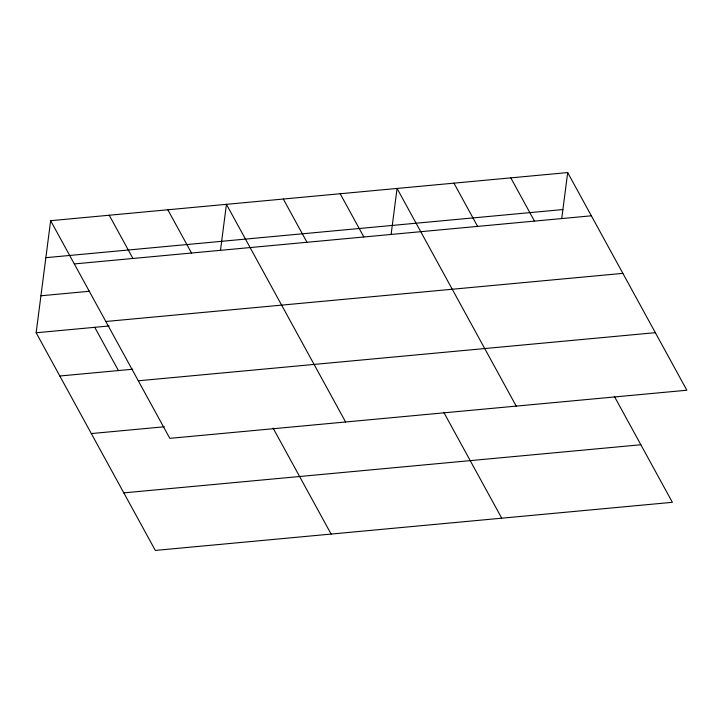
<?xml version="1.0" encoding="UTF-8"?>
<svg xmlns="http://www.w3.org/2000/svg" width="723" height="723" viewBox="0 0 723 723"><rect width="100%" height="100%" fill="white"/><g stroke="black" fill="none" stroke-linecap="round" stroke-linejoin="round"><path stroke-width="1.08" d="M614.333 396.321L672.363 502.313L155.318 550.429L36.15 332.77L50.637 220.687L567.682 172.571L686.85 390.23L169.806 438.346L50.637 220.687M220.524 250.022L226.435 204.329L345.603 421.988M391.152 234.144L397.063 188.45L516.222 406.109M561.78 218.265L567.682 172.571M45.856 257.677L562.901 209.553M74.315 263.931L591.36 215.806M40.931 295.779L89.58 291.252M105.829 321.491L622.874 273.366M36.15 332.77L109.119 325.974M59.819 376.005L132.797 369.218M138.292 380.786L655.336 332.67M91.333 433.565L164.311 426.778M123.805 492.869L640.849 444.753M510.809 177.867L534.478 221.102M453.936 183.154L477.605 226.398M340.181 193.746L363.859 236.981M443.705 412.2L501.735 518.192M283.308 199.033L306.986 242.277M167.835 209.778L191.514 253.023M273.086 428.079L331.116 534.071M109.236 215.237L132.915 258.473M94.749 327.311L118.418 370.556"/></g></svg>
